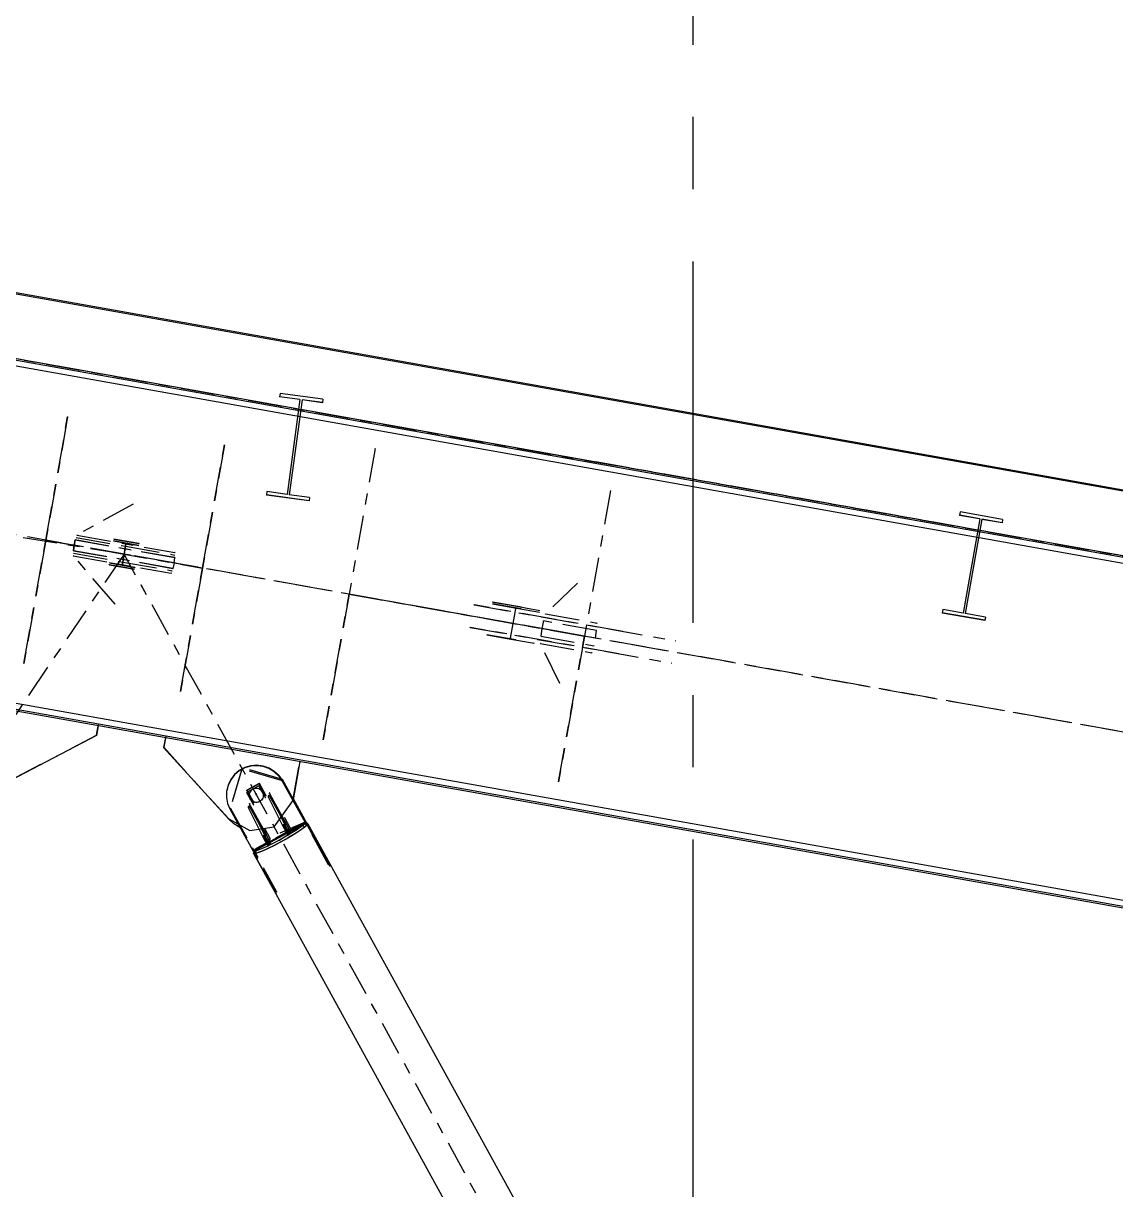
# Model space of a CAD drawing. Header units: millimetres. Extents: x 2368 to 8313, y 7493 to 11698.
# Drawn here: x 6355.7 to 6451.7, y 11314.9 to 11417.4 of the extents above; entities that cross this region are included whole.
import ezdxf

# ---------------------------------------------------------------- set-up
doc = ezdxf.new("R2010")
doc.units = ezdxf.units.MM
for name, pattern in [('CENTER', [50.8, 31.75, -6.35, 6.35, -6.35]), ('XKITLINE00', [0]), ('XKITLINE03', [6, 3, -1, 1, -1])]:
    doc.linetypes.add(name, pattern=pattern)

msp = doc.modelspace()

# ---------------------------------------------------------------- linework, layer by layer
at = {"color": 6, "linetype": 'CENTER'}
msp.add_line((6414.5882, 10907.5139), (6414.5882, 11495.735), dxfattribs=at)
at = {"color": 8, "linetype": 'XKITLINE00'}
for p, q in [((6587.1608, 11352.262), (6258.3375, 11410.8385)), ((6587.1783, 11352.3605), (6258.355, 11410.9369)), ((6586.764, 11345.9807), (6256.5408, 11404.8066)), ((6586.8768, 11346.4735), (6256.6051, 11405.308)), ((6379.9253, 11383.4907), (6320.7465, 11394.0328)), ((6378.289, 11384.868), (6378.2499, 11384.5786)), ((6380.0396, 11384.3368), (6378.2499, 11384.5786)), ((6378.2499, 11384.5786), (6378.2499, 11384.5648)), ((6378.2517, 11384.5784), (6378.2499, 11384.5648)), ((6380.0378, 11384.3232), (6378.2499, 11384.5648)), ((6382.0547, 11384.3591), (6378.289, 11384.868)), ((6380.0396, 11384.3368), (6378.9126, 11375.9964)), ((6380.2259, 11384.3116), (6379.0989, 11375.9712)), ((6382.0156, 11384.0697), (6380.2259, 11384.3116)), ((6382.0156, 11384.056), (6380.2259, 11384.2978)), ((6382.0547, 11384.3591), (6382.0156, 11384.0697)), ((6439.5919, 11372.8617), (6380.1105, 11383.4577)), ((6382.0156, 11384.0697), (6382.0156, 11384.056)), ((6382.0175, 11384.0695), (6382.0156, 11384.056)), ((6377.1228, 11376.2382), (6377.0837, 11375.9489)), ((6380.8495, 11375.44), (6377.0837, 11375.9489)), ((6377.0837, 11375.9489), (6377.0837, 11375.9355)), ((6377.0855, 11375.9486), (6377.0837, 11375.9355)), ((6380.8495, 11375.4266), (6377.0837, 11375.9355)), ((6378.9126, 11375.9964), (6377.1228, 11376.2382)), ((6380.8886, 11375.7294), (6379.0989, 11375.9712)), ((6507.958, 11329.7232), (6252.7411, 11375.1874)), ((6580.135, 11317.0166), (6252.76, 11375.335)), ((6580.2478, 11317.5093), (6252.8243, 11375.8364)), ((6380.8886, 11375.7294), (6380.8495, 11375.44)), ((6380.8495, 11375.44), (6380.8495, 11375.4266)), ((6380.8513, 11375.4397), (6380.8495, 11375.4266)), ((6438.0384, 11374.4538), (6437.9878, 11374.1662)), ((6439.7664, 11373.8529), (6437.9878, 11374.1662)), ((6437.9878, 11374.1662), (6437.9878, 11374.1473)), ((6437.991, 11374.1656), (6437.9878, 11374.1473)), ((6439.7632, 11373.8346), (6437.9878, 11374.1473)), ((6441.7808, 11373.7946), (6438.0384, 11374.4538)), ((6439.7664, 11373.8529), (6438.3067, 11365.5642)), ((6439.9516, 11373.8203), (6438.4918, 11365.5316)), ((6498.7432, 11362.3245), (6439.7769, 11372.8288)), ((6439.9516, 11373.8015), (6439.7801, 11372.8282)), ((6441.7302, 11373.5071), (6439.9516, 11373.8203)), ((6441.7302, 11373.4882), (6439.9516, 11373.8015)), ((6441.7808, 11373.7946), (6441.7302, 11373.5071)), ((6441.7808, 11373.7758), (6441.7302, 11373.4882)), ((6441.7302, 11373.5071), (6441.7302, 11373.4882)), ((6439.6668, 11372.1846), (6438.4949, 11365.531)), ((6436.528, 11365.8774), (6436.4774, 11365.5899)), ((6438.3067, 11365.5642), (6436.528, 11365.8774)), ((6440.2198, 11364.9307), (6436.4774, 11365.5899)), ((6436.4774, 11365.5899), (6436.4774, 11365.5716)), ((6436.4805, 11365.5893), (6436.4774, 11365.5716)), ((6440.2198, 11364.9125), (6436.4774, 11365.5716)), ((6440.2704, 11365.2183), (6438.4918, 11365.5316)), ((6440.2704, 11365.2183), (6440.2198, 11364.9307)), ((6440.2704, 11365.2001), (6440.2198, 11364.9125)), ((6440.2198, 11364.9307), (6440.2198, 11364.9125)), ((6362.3062, 11355.6695), (6362.152, 11354.8035)), ((6362.152, 11354.8035), (6354.607, 11350.8616)), ((6368.214, 11354.6171), (6368.0598, 11353.7519)), ((6368.0598, 11353.7519), (6373.7796, 11347.4489)), ((6380.028, 11352.5126), (6379.4274, 11349.1414)), ((6374.2853, 11351.3452), (6373.9532, 11350.9142)), ((6374.2919, 11351.3837), (6373.9598, 11350.9528)), ((6374.7007, 11351.698), (6374.2853, 11351.3452)), ((6374.7073, 11351.7365), (6374.2919, 11351.3837)), ((6375.1812, 11351.9572), (6374.7007, 11351.698)), ((6375.1877, 11351.9957), (6374.7073, 11351.7365)), ((6375.7058, 11352.1115), (6375.1812, 11351.9572)), ((6375.7123, 11352.15), (6375.1877, 11351.9957)), ((6376.2516, 11352.1541), (6375.7058, 11352.1115)), ((6376.2581, 11352.1926), (6375.7123, 11352.15)), ((6376.7947, 11352.0832), (6376.2516, 11352.1541)), ((6376.8012, 11352.1218), (6376.2581, 11352.1926)), ((6377.3114, 11351.9019), (6376.7947, 11352.0832)), ((6377.318, 11351.9405), (6376.8012, 11352.1218)), ((6377.7791, 11351.6181), (6377.3114, 11351.9019)), ((6377.7857, 11351.6567), (6377.318, 11351.9405)), ((6378.1774, 11351.2442), (6377.7791, 11351.6181)), ((6378.184, 11351.2828), (6377.7857, 11351.6567)), ((6373.7189, 11350.4239), (6373.5926, 11349.8958)), ((6373.7254, 11350.4625), (6373.5991, 11349.9343)), ((6373.9532, 11350.9142), (6373.7189, 11350.4239)), ((6373.9598, 11350.9528), (6373.7254, 11350.4625)), ((6378.184, 11351.2828), (6378.1774, 11351.2442)), ((6378.1774, 11351.2442), (6378.4889, 11350.7966)), ((6378.184, 11351.2828), (6378.4954, 11350.8351)), ((6378.4954, 11350.8351), (6378.4889, 11350.7966)), ((6378.4889, 11350.7966), (6380.6277, 11346.9096)), ((6378.4954, 11350.8351), (6380.6501, 11346.9193)), ((6373.5926, 11349.8958), (6373.5798, 11349.3528)), ((6373.5798, 11349.3528), (6373.6811, 11348.8187)), ((6375.5793, 11349.6587), (6375.5673, 11349.5522)), ((6375.5673, 11349.5522), (6375.5742, 11349.4452)), ((6375.5742, 11349.4452), (6375.5998, 11349.341)), ((6375.6096, 11349.7615), (6375.5793, 11349.6587)), ((6375.6131, 11349.782), (6375.5827, 11349.6793)), ((6375.5998, 11349.341), (6375.6431, 11349.2427)), ((6375.6576, 11349.8574), (6375.6096, 11349.7615)), ((6375.6611, 11349.8779), (6375.6131, 11349.782)), ((6375.7216, 11349.9436), (6375.6576, 11349.8574)), ((6375.7251, 11349.9641), (6375.6611, 11349.8779)), ((6375.7998, 11350.0173), (6375.7216, 11349.9436)), ((6375.8033, 11350.0379), (6375.7251, 11349.9641)), ((6375.8897, 11350.0765), (6375.7998, 11350.0173)), ((6375.8932, 11350.097), (6375.8033, 11350.0379)), ((6375.9887, 11350.1192), (6375.8897, 11350.0765)), ((6375.8932, 11350.097), (6375.8897, 11350.0765)), ((6375.9921, 11350.1398), (6375.8932, 11350.097)), ((6376.0936, 11350.1443), (6375.9887, 11350.1192)), ((6376.0971, 11350.1648), (6375.9921, 11350.1398)), ((6376.2015, 11350.1508), (6376.0936, 11350.1443)), ((6376.205, 11350.1714), (6376.0971, 11350.1648)), ((6376.3089, 11350.1387), (6376.2015, 11350.1508)), ((6376.3123, 11350.1592), (6376.205, 11350.1714)), ((6376.4125, 11350.1082), (6376.3089, 11350.1387)), ((6376.416, 11350.1288), (6376.3123, 11350.1592)), ((6376.5094, 11350.0604), (6376.4125, 11350.1082)), ((6376.5129, 11350.081), (6376.416, 11350.1288)), ((6376.5964, 11349.9967), (6376.5094, 11350.0604)), ((6376.5999, 11350.0172), (6376.5129, 11350.081)), ((6376.5964, 11349.9967), (6376.671, 11349.9189)), ((6376.5999, 11350.0172), (6376.6745, 11349.9395)), ((6376.671, 11349.9189), (6376.7309, 11349.8296)), ((6376.6745, 11349.9395), (6376.7344, 11349.8501)), ((6376.7644, 11349.3108), (6376.7165, 11349.2149)), ((6376.7344, 11349.8501), (6376.7309, 11349.8296)), ((6376.7309, 11349.8296), (6376.7743, 11349.7313)), ((6376.7344, 11349.8501), (6376.7778, 11349.7518)), ((6376.7948, 11349.4136), (6376.7644, 11349.3108)), ((6376.7743, 11349.7313), (6376.7998, 11349.6271)), ((6376.7778, 11349.7518), (6376.8033, 11349.6476)), ((6376.8067, 11349.5201), (6376.7948, 11349.4136)), ((6376.7998, 11349.6271), (6376.8067, 11349.5201)), ((6376.8033, 11349.6476), (6376.8102, 11349.5406)), ((6377.4131, 11349.525), (6377.2377, 11349.4303)), ((6377.2486, 11349.4946), (6377.2377, 11349.4303)), ((6377.2377, 11349.4303), (6378.5041, 11346.9103)), ((6377.424, 11349.5892), (6377.2486, 11349.4946)), ((6377.424, 11349.5892), (6377.4131, 11349.525)), ((6377.4131, 11349.525), (6378.6795, 11347.0049)), ((6377.424, 11349.5892), (6378.9107, 11346.8875)), ((6379.4478, 11349.2556), (6380.6539, 11347.0637)), ((6373.6811, 11348.8187), (6373.8921, 11348.3168)), ((6373.8921, 11348.3168), (6376.031, 11344.4298)), ((6375.6586, 11348.5785), (6375.4832, 11348.4839)), ((6375.4941, 11348.5481), (6375.4832, 11348.4839)), ((6375.4832, 11348.4839), (6376.7496, 11345.9638)), ((6375.6695, 11348.6427), (6375.4941, 11348.5481)), ((6375.6431, 11349.2427), (6375.703, 11349.1534)), ((6375.6695, 11348.6427), (6375.6586, 11348.5785)), ((6375.6586, 11348.5785), (6376.9251, 11346.0584)), ((6375.6695, 11348.6427), (6377.1562, 11345.941)), ((6375.703, 11349.1534), (6375.7776, 11349.0756)), ((6375.8647, 11349.0119), (6375.7776, 11349.0756)), ((6375.9615, 11348.9641), (6375.8647, 11349.0119)), ((6376.0652, 11348.9336), (6375.9615, 11348.9641)), ((6376.1726, 11348.9215), (6376.0652, 11348.9336)), ((6376.2804, 11348.928), (6376.1726, 11348.9215)), ((6376.3854, 11348.9531), (6376.2804, 11348.928)), ((6376.4843, 11348.9958), (6376.3854, 11348.9531)), ((6376.5743, 11349.055), (6376.4843, 11348.9958)), ((6376.6524, 11349.1287), (6376.5743, 11349.055)), ((6376.7165, 11349.2149), (6376.6524, 11349.1287)), ((6379.441, 11349.2176), (6380.5524, 11347.1977)), ((6374.2381, 11347.0313), (6373.7796, 11347.4489)), ((6380.5642, 11347.204), (6380.5096, 11347.1746)), ((6380.5642, 11347.204), (6380.571, 11347.1914)), ((6374.7679, 11346.7075), (6374.2381, 11347.0313)), ((6374.7802, 11346.7029), (6374.7679, 11346.7075)), ((6378.8955, 11346.1989), (6377.406, 11345.3953)), ((6378.6795, 11347.0049), (6378.5041, 11346.9103)), ((6378.5041, 11346.9103), (6378.9837, 11346.0387)), ((6378.6795, 11347.0049), (6379.1591, 11346.1334)), ((6378.9107, 11346.8875), (6379.1853, 11346.2875)), ((6379.1853, 11346.2875), (6379.1591, 11346.1334)), ((6379.3377, 11346.2404), (6379.1592, 11346.1339)), ((6380.4929, 11347.0606), (6379.1605, 11346.3418)), ((6379.789, 11346.2781), (6379.3278, 11345.9914)), ((6379.7334, 11346.4905), (6379.3377, 11346.2404)), ((6379.8293, 11346.3162), (6379.4336, 11346.0661)), ((6380.0667, 11346.7167), (6379.7334, 11346.4905)), ((6380.1777, 11346.5382), (6379.789, 11346.2781)), ((6380.1626, 11346.5424), (6379.8293, 11346.3162)), ((6380.3234, 11346.9094), (6380.0667, 11346.7167)), ((6380.4193, 11346.7351), (6380.1626, 11346.5424)), ((6380.4743, 11346.7586), (6380.1777, 11346.5382)), ((6380.4929, 11347.0606), (6380.3234, 11346.9094)), ((6380.3234, 11346.9094), (6380.4193, 11346.7351)), ((6380.5888, 11346.8863), (6380.4193, 11346.7351)), ((6380.6599, 11346.9246), (6380.4743, 11346.7586)), ((6380.4929, 11347.0606), (6380.5888, 11346.8863)), ((6380.552, 11347.1321), (6380.5388, 11347.125)), ((6380.5649, 11347.1554), (6380.552, 11347.1321)), ((6380.552, 11347.1321), (6380.6479, 11346.9578)), ((6380.5712, 11347.1752), (6380.5649, 11347.1554)), ((6380.5649, 11347.1554), (6380.6608, 11346.9811)), ((6380.571, 11347.1914), (6380.5712, 11347.1752)), ((6380.571, 11347.1914), (6380.6669, 11347.0171)), ((6380.6277, 11346.9096), (6380.5879, 11346.8881)), ((6380.6599, 11346.9246), (6380.5888, 11346.8863)), ((6380.6297, 11346.9212), (6380.6277, 11346.9096)), ((6380.6297, 11346.9212), (6380.6351, 11346.9113)), ((6380.7035, 11346.9878), (6380.6347, 11346.9507)), ((6380.6479, 11346.9578), (6380.6347, 11346.9507)), ((6380.6869, 11347.0839), (6380.6458, 11347.0785)), ((6380.6608, 11346.9811), (6380.6479, 11346.9578)), ((6380.6539, 11347.0637), (6380.6519, 11347.0521)), ((6380.6519, 11347.0521), (6380.6633, 11347.0315)), ((6380.6869, 11347.0839), (6380.6543, 11347.0663)), ((6380.6599, 11346.9246), (6382.5781, 11343.4385)), ((6380.7157, 11347.0598), (6380.66, 11347.0297)), ((6380.6671, 11347.0009), (6380.6608, 11346.9811)), ((6380.6669, 11347.0171), (6380.6671, 11347.0009)), ((6380.6869, 11347.0839), (6380.7038, 11347.0533)), ((6380.7373, 11347.0387), (6380.7035, 11346.9878)), ((6380.7035, 11346.9878), (6382.6217, 11343.5017)), ((6380.7373, 11347.0387), (6380.7157, 11347.0598)), ((6380.7373, 11347.0387), (6442.1485, 11235.4334)), ((6377.1411, 11345.2524), (6375.973, 11344.6223)), ((6376.9251, 11346.0584), (6376.7496, 11345.9638)), ((6376.7496, 11345.9638), (6377.2292, 11345.0923)), ((6376.9251, 11346.0584), (6377.4046, 11345.1869)), ((6377.1562, 11345.941), (6377.4308, 11345.341)), ((6377.4046, 11345.1869), (6377.2292, 11345.0923)), ((6377.4867, 11345.2166), (6377.2371, 11345.0966)), ((6377.4308, 11345.341), (6377.4046, 11345.1869)), ((6377.9508, 11345.454), (6377.4867, 11345.2166)), ((6378.0467, 11345.2797), (6377.5826, 11345.0423)), ((6378.2829, 11345.3961), (6377.7514, 11345.1174)), ((6378.4272, 11345.711), (6377.9508, 11345.454)), ((6378.5231, 11345.5367), (6378.0467, 11345.2797)), ((6378.8173, 11345.6924), (6378.2829, 11345.3961)), ((6378.8961, 11345.9769), (6378.4272, 11345.711)), ((6378.992, 11345.8026), (6378.5231, 11345.5367)), ((6379.3278, 11345.9914), (6378.8173, 11345.6924)), ((6379.1511, 11346.1291), (6378.8961, 11345.9769)), ((6379.1591, 11346.1334), (6378.9837, 11346.0387)), ((6379.4336, 11346.0661), (6378.992, 11345.8026)), ((6375.9814, 11344.5057), (6375.9476, 11344.4548)), ((6375.9691, 11344.4338), (6375.9476, 11344.4548)), ((6375.9476, 11344.4548), (6437.3588, 11232.8495)), ((6376.0151, 11344.4586), (6375.9691, 11344.4338)), ((6375.9691, 11344.4338), (6377.8874, 11340.9477)), ((6376.1202, 11344.6419), (6375.973, 11344.6223)), ((6375.973, 11344.6223), (6376.069, 11344.448)), ((6375.9874, 11344.509), (6375.9814, 11344.5057)), ((6376.069, 11344.448), (6375.9979, 11344.4097)), ((6376.1589, 11344.4306), (6375.9979, 11344.4097)), ((6375.9979, 11344.4097), (6377.9162, 11340.9236)), ((6376.068, 11344.4498), (6376.031, 11344.4298)), ((6376.0374, 11344.4333), (6376.0384, 11344.4315)), ((6376.2161, 11344.4676), (6376.069, 11344.448)), ((6376.3567, 11344.7153), (6376.1202, 11344.6419)), ((6376.1202, 11344.6419), (6376.2161, 11344.4676)), ((6376.4329, 11344.5181), (6376.1589, 11344.4306)), ((6376.4526, 11344.541), (6376.2161, 11344.4676)), ((6376.6726, 11344.8393), (6376.3567, 11344.7153)), ((6376.8027, 11344.6671), (6376.4329, 11344.5181)), ((6376.7685, 11344.665), (6376.4526, 11344.541)), ((6377.0546, 11345.0088), (6376.6726, 11344.8393)), ((6377.1505, 11344.8345), (6376.7685, 11344.665)), ((6377.2497, 11344.8703), (6376.8027, 11344.6671)), ((6377.229, 11345.0926), (6377.0546, 11345.0088)), ((6377.5826, 11345.0423), (6377.1505, 11344.8345)), ((6377.7514, 11345.1174), (6377.2497, 11344.8703)), ((6382.6217, 11343.5017), (6382.5613, 11343.4691)), ((6382.5781, 11343.4385), (6382.6074, 11343.3964)), ((6382.6459, 11343.4544), (6382.5886, 11343.4235)), ((6382.6074, 11343.3964), (6382.6325, 11343.3588)), ((6382.6217, 11343.5017), (6382.6459, 11343.4544)), ((6382.6325, 11343.3588), (6382.6551, 11343.3328)), ((6382.6459, 11343.4544), (6382.6657, 11343.4088)), ((6382.6724, 11343.3204), (6382.6551, 11343.3328)), ((6382.6657, 11343.4088), (6382.6792, 11343.3691)), ((6382.6828, 11343.3227), (6382.6724, 11343.3204)), ((6382.6792, 11343.3691), (6382.6851, 11343.3395)), ((6382.6851, 11343.3395), (6382.6828, 11343.3227)), ((6377.8964, 11340.9526), (6377.8874, 11340.9477)), ((6377.8874, 11340.9477), (6377.9132, 11340.9013)), ((6377.922, 11340.9061), (6377.9132, 11340.9013)), ((6377.9132, 11340.9013), (6377.9378, 11340.8582)), ((6377.9162, 11340.9236), (6377.9378, 11340.8773)), ((6377.9378, 11340.8582), (6377.9587, 11340.8226)), ((6377.9587, 11340.8226), (6377.9739, 11340.798)), ((6377.9739, 11340.798), (6377.982, 11340.7868)), ((6377.9741, 11340.8076), (6377.982, 11340.7901)), ((6377.982, 11340.7901), (6377.982, 11340.7868))]:
    msp.add_line(p, q, dxfattribs=at)
at = {"color": 8, "linetype": 'XKITLINE03'}
for p, q in [((6257.3553, 11405.3253), (6586.1786, 11346.7488)), ((6586.1786, 11346.7488), (6257.3553, 11405.3253)), ((6364.5882, 11370.7429), (6200.5882, 11397.261)), ((6583.5058, 11331.745), (6254.6825, 11390.3215)), ((6583.5059, 11331.745), (6254.6826, 11390.3215)), ((6359.6259, 11382.8004), (6357.6967, 11371.9709)), ((6357.6967, 11371.9707), (6359.6259, 11382.8002)), ((6359.6259, 11382.8002), (6357.6967, 11371.9707)), ((6359.6259, 11382.8004), (6359.6259, 11382.8004)), ((6359.6259, 11382.8002), (6359.6259, 11382.8002)), ((6373.4089, 11380.3451), (6371.4797, 11369.5156)), ((6371.4797, 11369.5154), (6373.4089, 11380.3449)), ((6373.4089, 11380.3449), (6371.4797, 11369.5154)), ((6373.4089, 11380.3451), (6373.4089, 11380.3451)), ((6373.4089, 11380.3449), (6373.4089, 11380.3449)), ((6386.6473, 11380.0179), (6384.3675, 11367.2194)), ((6386.6473, 11380.018), (6386.6473, 11380.0179)), ((6407.3219, 11376.335), (6405.042, 11363.5365)), ((6407.3218, 11376.335), (6407.3219, 11376.335)), ((6365.3722, 11375.1439), (6360.4432, 11372.4161)), ((6365.3722, 11375.1438), (6360.4432, 11372.4159)), ((6378.9666, 11375.681), (6378.9666, 11375.6944)), ((6357.6967, 11371.9709), (6355.7675, 11361.1414)), ((6355.7675, 11361.1414), (6357.6967, 11371.9709)), ((6355.7676, 11361.1412), (6357.6967, 11371.9707)), ((6357.6967, 11371.9709), (6371.4797, 11369.5156)), ((6360.7456, 11371.4278), (6357.6967, 11371.9709)), ((6357.6967, 11371.9707), (6371.4797, 11369.5154)), ((6360.7456, 11371.4276), (6357.6967, 11371.9707)), ((6360.2974, 11371.9951), (6360.1875, 11371.5272)), ((6360.1875, 11371.527), (6360.2973, 11371.995)), ((6360.2973, 11371.995), (6369.0477, 11370.4362)), ((6369.0475, 11370.4364), (6360.2974, 11371.9951)), ((6360.3792, 11372.204), (6360.3792, 11372.2041)), ((6360.3792, 11372.2041), (6364.711, 11371.4324)), ((6360.3792, 11372.2039), (6360.3792, 11372.2039)), ((6360.3792, 11372.2039), (6364.711, 11371.4322)), ((6360.4432, 11372.4161), (6369.056, 11370.8818)), ((6360.4432, 11372.4159), (6369.056, 11370.8817)), ((6363.6574, 11371.9045), (6365.8627, 11371.5116)), ((6365.8627, 11371.5116), (6363.6574, 11371.9045)), ((6363.6575, 11371.9043), (6365.8627, 11371.5114)), ((6365.8627, 11371.5114), (6363.6575, 11371.9043)), ((6363.6855, 11372.062), (6365.8908, 11371.6692)), ((6365.8908, 11371.6691), (6363.6855, 11372.062)), ((6360.1875, 11371.5272), (6360.129, 11371.05)), ((6360.129, 11371.0499), (6360.1875, 11371.527)), ((6360.129, 11371.05), (6368.8793, 11369.4913)), ((6368.8792, 11369.4911), (6360.129, 11371.0499)), ((6360.1336, 11370.8257), (6360.1336, 11370.8258)), ((6360.1336, 11370.8258), (6364.4654, 11370.0541)), ((6360.1337, 11370.8256), (6360.1337, 11370.8256)), ((6360.1337, 11370.8256), (6364.4655, 11370.0539)), ((6364.5882, 11370.7432), (6360.7456, 11371.4278)), ((6364.5882, 11370.7431), (6360.7456, 11371.4276)), ((6364.4304, 11369.8572), (6364.7461, 11371.6293)), ((6364.7461, 11371.6291), (6364.4304, 11369.857)), ((6364.711, 11371.4324), (6369.0428, 11370.6607)), ((6364.711, 11371.4322), (6369.0428, 11370.6605)), ((6365.8627, 11371.5116), (6365.8627, 11371.5116)), ((6365.8627, 11371.5114), (6365.8627, 11371.5114)), ((6365.8908, 11371.6692), (6365.8908, 11371.6691)), ((6364.5881, 11370.7429), (6282.5882, 11249.5872)), ((6364.5882, 11370.7429), (6282.5882, 11249.5872)), ((6363.8043, 11366.3425), (6360.1205, 11370.6046)), ((6360.1205, 11370.6046), (6368.7333, 11369.0703)), ((6363.8043, 11366.3423), (6360.1205, 11370.6045)), ((6360.1205, 11370.6045), (6368.7333, 11369.0702)), ((6363.2857, 11369.8171), (6365.4909, 11369.4243)), ((6365.4909, 11369.4243), (6363.2857, 11369.8171)), ((6363.3137, 11369.9749), (6365.519, 11369.582)), ((6365.519, 11369.582), (6363.3137, 11369.9749)), ((6363.3137, 11369.9747), (6365.519, 11369.5818)), ((6365.519, 11369.5818), (6363.3137, 11369.9747)), ((6364.4654, 11370.0541), (6368.7973, 11369.2824)), ((6364.4655, 11370.0539), (6368.7973, 11369.2822)), ((6446.5882, 11221.7207), (6364.5881, 11370.7429)), ((6364.5882, 11370.7433), (6364.5882, 11370.743)), ((6368.4309, 11370.0587), (6364.5882, 11370.7432)), ((6368.4309, 11370.0585), (6364.5882, 11370.7431)), ((6528.5882, 11341.528), (6364.5882, 11370.7429)), ((6446.5882, 11221.7207), (6364.5882, 11370.7429)), ((6371.4797, 11369.5156), (6368.4309, 11370.0587)), ((6371.4797, 11369.5154), (6368.4309, 11370.0585)), ((6368.9889, 11369.9591), (6368.8792, 11369.4911)), ((6368.9889, 11369.9593), (6369.0475, 11370.4364)), ((6369.0428, 11370.6607), (6369.0428, 11370.6607)), ((6369.0428, 11370.6605), (6369.0428, 11370.6606)), ((6365.4909, 11369.4243), (6365.4909, 11369.4243)), ((6365.519, 11369.582), (6365.519, 11369.582)), ((6365.519, 11369.5818), (6365.519, 11369.5818)), ((6368.7973, 11369.2824), (6368.7973, 11369.2824)), ((6368.7973, 11369.2822), (6368.7973, 11369.2823)), ((6371.4797, 11369.5156), (6369.5506, 11358.6861)), ((6369.5506, 11358.6861), (6371.4797, 11369.5156)), ((6369.5506, 11358.6859), (6371.4797, 11369.5154)), ((6371.4797, 11369.5156), (6371.4797, 11369.5156)), ((6371.4797, 11369.5154), (6371.4797, 11369.5154)), ((6404.4319, 11368.1855), (6401.6223, 11365.4864)), ((6384.3675, 11367.2194), (6382.0875, 11354.4209)), ((6382.0875, 11354.4209), (6384.3675, 11367.2194)), ((6384.3675, 11367.2194), (6405.042, 11363.5365)), ((6396.7622, 11365.0114), (6384.3675, 11367.2194)), ((6396.6516, 11366.0469), (6395.3346, 11366.2815)), ((6395.3346, 11366.2815), (6401.2604, 11365.2259)), ((6408.4129, 11363.9517), (6396.6516, 11366.0469)), ((6399.4818, 11365.9287), (6396.9568, 11366.3785)), ((6396.9568, 11366.3785), (6398.5635, 11366.0923)), ((6399.5099, 11366.0862), (6396.9848, 11366.536)), ((6396.9848, 11366.536), (6398.5916, 11366.2498)), ((6398.5526, 11363.372), (6399.0086, 11365.9317)), ((6398.5635, 11366.0923), (6401.0885, 11365.6425)), ((6398.5916, 11366.2498), (6401.1166, 11365.8)), ((6398.7807, 11364.6519), (6396.7622, 11365.0114)), ((6402.6022, 11363.9711), (6398.7807, 11364.6519)), ((6401.2604, 11365.2259), (6413.0217, 11363.1307)), ((6401.4322, 11364.8702), (6401.2854, 11364.2057)), ((6406.1022, 11364.0383), (6401.4322, 11364.8702)), ((6401.6223, 11365.4864), (6406.1366, 11364.6823)), ((6438.3486, 11365.2421), (6438.3486, 11365.2603)), ((6396.3009, 11364.0779), (6394.9838, 11364.3125)), ((6394.9838, 11364.3125), (6400.9096, 11363.2569)), ((6408.0622, 11361.9827), (6396.3009, 11364.0779)), ((6398.9977, 11363.2115), (6396.4727, 11363.6613)), ((6396.4727, 11363.6613), (6398.0795, 11363.3751)), ((6401.2854, 11364.2057), (6401.1938, 11363.5313)), ((6405.042, 11363.5365), (6402.6022, 11363.9711)), ((6406.0105, 11363.364), (6406.1022, 11364.0383)), ((6398.0795, 11363.3751), (6400.6045, 11362.9253)), ((6400.9096, 11363.2569), (6412.671, 11361.1617)), ((6402.864, 11359.3841), (6401.1593, 11362.8873)), ((6401.1593, 11362.8873), (6405.6736, 11362.0832)), ((6401.1938, 11363.5313), (6405.8636, 11362.6994)), ((6402.762, 11350.738), (6405.042, 11363.5365)), ((6405.042, 11363.5365), (6402.7621, 11350.738)), ((6405.042, 11363.5365), (6405.042, 11363.5365)), ((6355.7675, 11361.1414), (6355.7675, 11361.1414)), ((6355.7676, 11361.1411), (6355.7676, 11361.1412)), ((6369.5506, 11358.6861), (6369.5506, 11358.6861)), ((6369.5506, 11358.6858), (6369.5506, 11358.6859)), ((6362.1563, 11354.8292), (6362.3302, 11355.8053)), ((6362.1563, 11354.8292), (6362.3301, 11355.8053)), ((6354.6113, 11350.8873), (6362.1563, 11354.8292)), ((6354.6114, 11350.8873), (6362.1563, 11354.8292)), ((6368.238, 11354.7537), (6368.0641, 11353.7776)), ((6368.2381, 11354.7537), (6368.0642, 11353.7776)), ((6382.0875, 11354.4209), (6382.0875, 11354.4209)), ((6368.0641, 11353.7776), (6373.7839, 11347.4745)), ((6368.0642, 11353.7776), (6373.784, 11347.4745)), ((6379.4131, 11349.0625), (6380.0523, 11352.6508)), ((6379.4132, 11349.0625), (6380.0524, 11352.6508)), ((6374.9373, 11351.8594), (6373.8953, 11348.3361)), ((6374.9373, 11351.8594), (6373.8954, 11348.3361)), ((6374.9569, 11351.9749), (6373.915, 11348.4517)), ((6374.957, 11351.9749), (6373.9151, 11348.4517)), ((6378.4921, 11350.8158), (6374.9373, 11351.8594)), ((6378.4921, 11350.8158), (6374.9373, 11351.8594)), ((6378.5117, 11350.9314), (6374.9569, 11351.9749)), ((6378.5118, 11350.9314), (6374.957, 11351.9749)), ((6376.4353, 11350.3802), (6375.3475, 11349.7934)), ((6376.4352, 11350.3802), (6375.3475, 11349.7934)), ((6376.465, 11350.5549), (6375.3772, 11349.968)), ((6376.4649, 11350.5549), (6375.3772, 11349.968)), ((6376.4684, 11350.5754), (6375.3806, 11349.9886)), ((6376.4685, 11350.5754), (6375.3807, 11349.9886)), ((6377.0299, 11349.2995), (6376.4352, 11350.3802)), ((6377.03, 11349.2995), (6376.4353, 11350.3802)), ((6377.0596, 11349.4742), (6376.4649, 11350.5549)), ((6377.0597, 11349.4742), (6376.465, 11350.5549)), ((6377.0631, 11349.4947), (6376.4684, 11350.5754)), ((6377.0631, 11349.4947), (6376.4685, 11350.5754)), ((6382.5491, 11343.4428), (6378.4921, 11350.8158)), ((6382.5492, 11343.4428), (6378.4921, 11350.8158)), ((6382.5688, 11343.5584), (6378.5117, 11350.9314)), ((6382.5688, 11343.5584), (6378.5118, 11350.9314)), ((6402.7621, 11350.738), (6402.762, 11350.738)), ((6375.3475, 11349.7934), (6375.9422, 11348.7127)), ((6375.3475, 11349.7934), (6375.9421, 11348.7127)), ((6375.3772, 11349.968), (6375.9719, 11348.8874)), ((6375.3772, 11349.968), (6375.9718, 11348.8874)), ((6375.3806, 11349.9886), (6375.9753, 11348.9079)), ((6375.3807, 11349.9886), (6375.9754, 11348.9079)), ((6376.1904, 11349.5567), (6376.2166, 11349.7108)), ((6376.1905, 11349.5567), (6376.2167, 11349.7108)), ((6377.3253, 11349.4777), (6377.3362, 11349.5419)), ((6377.3254, 11349.4777), (6377.3363, 11349.5419)), ((6377.3362, 11349.5419), (6379.1106, 11346.3173)), ((6377.3363, 11349.5419), (6379.1107, 11346.3173)), ((6377.3733, 11349.7602), (6377.3624, 11349.696)), ((6377.3624, 11349.696), (6379.1368, 11346.4714)), ((6377.3734, 11349.7602), (6377.3625, 11349.696)), ((6377.3625, 11349.696), (6379.1369, 11346.4714)), ((6373.8953, 11348.3361), (6377.9524, 11340.963)), ((6373.8954, 11348.3361), (6377.9525, 11340.963)), ((6373.915, 11348.4517), (6377.972, 11341.0786)), ((6373.9151, 11348.4517), (6377.9721, 11341.0786)), ((6375.5708, 11348.5312), (6375.5817, 11348.5954)), ((6375.5709, 11348.5312), (6375.5818, 11348.5954)), ((6375.5817, 11348.5954), (6377.3561, 11345.3708)), ((6375.5818, 11348.5954), (6377.3562, 11345.3708)), ((6375.6188, 11348.8138), (6375.6079, 11348.7495)), ((6375.6079, 11348.7495), (6377.3823, 11345.5249)), ((6375.6189, 11348.8138), (6375.608, 11348.7495)), ((6375.608, 11348.7495), (6377.3824, 11345.5249)), ((6377.7668, 11346.7928), (6379.4131, 11349.0625)), ((6377.7669, 11346.7928), (6379.4132, 11349.0625)), ((6373.7839, 11347.4745), (6375.6347, 11346.452)), ((6373.784, 11347.4745), (6375.6348, 11346.452)), ((6375.941, 11344.7101), (6380.5641, 11347.204)), ((6375.9411, 11344.7101), (6380.5642, 11347.204)), ((6380.5199, 11347.2199), (6376, 11344.7816)), ((6380.52, 11347.2199), (6376.0001, 11344.7816)), ((6378.3043, 11346.2615), (6380.5199, 11347.2199)), ((6378.3044, 11346.2615), (6380.52, 11347.2199)), ((6379.1761, 11346.7026), (6378.6965, 11347.5741)), ((6379.1761, 11346.7026), (6378.6966, 11347.5741)), ((6380.5641, 11347.204), (6380.5711, 11347.1752)), ((6380.5642, 11347.204), (6380.5712, 11347.1752)), ((6375.6347, 11346.452), (6377.7668, 11346.7928)), ((6375.6348, 11346.452), (6377.7669, 11346.7928)), ((6380.5519, 11347.1321), (6375.9288, 11344.6381)), ((6380.552, 11347.1321), (6375.9289, 11344.6381)), ((6380.4929, 11347.0606), (6375.973, 11344.6223)), ((6380.4929, 11347.0606), (6375.973, 11344.6223)), ((6377.4216, 11345.7561), (6376.942, 11346.6276)), ((6377.4217, 11345.7561), (6376.9421, 11346.6276)), ((6378.1886, 11345.5807), (6380.4929, 11347.0606)), ((6378.1887, 11345.5807), (6380.4929, 11347.0606)), ((6379.0713, 11346.0861), (6378.5917, 11346.9576)), ((6379.0714, 11346.0861), (6378.5918, 11346.9576)), ((6379.1106, 11346.3173), (6379.0713, 11346.0861)), ((6379.1107, 11346.3173), (6379.0714, 11346.0861)), ((6379.1368, 11346.4714), (6379.1761, 11346.7026)), ((6379.1369, 11346.4714), (6379.1761, 11346.7026)), ((6380.5711, 11347.1752), (6380.5519, 11347.1321)), ((6380.5712, 11347.1752), (6380.552, 11347.1321)), ((6377.3169, 11345.1396), (6376.8373, 11346.0111)), ((6377.3168, 11345.1396), (6376.8373, 11346.0111)), ((6377.3561, 11345.3708), (6377.3168, 11345.1396)), ((6377.3562, 11345.3708), (6377.3169, 11345.1396)), ((6377.3823, 11345.5249), (6377.4216, 11345.7561)), ((6377.3824, 11345.5249), (6377.4217, 11345.7561)), ((6375.9218, 11344.667), (6375.9411, 11344.7101)), ((6375.9218, 11344.667), (6375.941, 11344.7101))]:
    msp.add_line(p, q, dxfattribs=at)
at = {"color": 8, "linetype": 'XKITLINE00'}
for centre in [(6359.6259, 11382.8004), (6359.6259, 11382.8004), (6359.6259, 11382.8002), (6359.6259, 11382.8002), (6359.6259, 11382.8002), (6373.4089, 11380.3451), (6373.4089, 11380.3451), (6373.4089, 11380.3449), (6373.4089, 11380.3449), (6373.4089, 11380.3449), (6386.6473, 11380.018), (6386.6473, 11380.0179), (6407.3218, 11376.335), (6407.3219, 11376.335), (6365.3722, 11375.1439), (6365.3722, 11375.1438), (6378.9666, 11375.681), (6357.6967, 11371.9709), (6357.6967, 11371.9709), (6357.6967, 11371.9709), (6357.6967, 11371.9709), (6357.6967, 11371.9709), (6357.6967, 11371.9707), (6357.6967, 11371.9707), (6357.6967, 11371.9707), (6357.6967, 11371.9707), (6357.6967, 11371.9707), (6360.2973, 11371.995), (6360.2973, 11371.995), (6360.2974, 11371.9951), (6360.2974, 11371.9951), (6360.3792, 11372.2041), (6360.3792, 11372.204), (6360.3792, 11372.2039), (6360.3792, 11372.2039), (6360.4432, 11372.4161), (6360.4432, 11372.4161), (6360.4432, 11372.4159), (6360.4432, 11372.4159), (6363.6574, 11371.9045), (6363.6574, 11371.9045), (6363.6575, 11371.9043), (6363.6575, 11371.9043), (6363.6855, 11372.062), (6363.6855, 11372.062), (6360.129, 11371.05), (6360.129, 11371.05), (6360.129, 11371.0499), (6360.129, 11371.0499), (6360.1336, 11370.8258), (6360.1336, 11370.8257), (6360.1337, 11370.8256), (6360.1337, 11370.8256), (6360.1875, 11371.5272), (6360.1875, 11371.5272), (6360.1875, 11371.527), (6360.1875, 11371.527), (6360.7456, 11371.4278), (6360.7456, 11371.4278), (6360.7456, 11371.4276), (6360.7456, 11371.4276), (6364.711, 11371.4324), (6364.711, 11371.4324), (6364.711, 11371.4322), (6364.711, 11371.4322), (6364.7461, 11371.6293), (6364.7461, 11371.6291), (6365.8627, 11371.5116), (6365.8627, 11371.5116), (6365.8627, 11371.5116), (6365.8627, 11371.5114), (6365.8627, 11371.5114), (6365.8627, 11371.5114), (6365.8908, 11371.6692), (6365.8908, 11371.6692), (6365.8908, 11371.6691), (6369.056, 11370.8818), (6369.056, 11370.8817), (6360.1205, 11370.6046), (6360.1205, 11370.6046), (6360.1205, 11370.6045), (6360.1205, 11370.6045), (6363.2857, 11369.8171), (6363.2857, 11369.8171), (6363.3137, 11369.9749), (6363.3137, 11369.9749), (6363.3137, 11369.9747), (6363.3137, 11369.9747), (6364.4304, 11369.8572), (6364.4304, 11369.857), (6364.4654, 11370.0541), (6364.4654, 11370.0541), (6364.4655, 11370.0539), (6364.4655, 11370.0539), (6364.5881, 11370.7429), (6364.5881, 11370.7429), (6364.5882, 11370.7433), (6364.5882, 11370.7432), (6364.5882, 11370.7432), (6364.5882, 11370.7431), (6364.5882, 11370.7431), (6364.5882, 11370.7429), (6364.5882, 11370.7429), (6364.5882, 11370.7429), (6364.5882, 11370.7429), (6368.4309, 11370.0587), (6368.4309, 11370.0587), (6368.4309, 11370.0585), (6368.4309, 11370.0585), (6368.9889, 11369.9593), (6368.9889, 11369.9591), (6369.0428, 11370.6607), (6369.0428, 11370.6607), (6369.0428, 11370.6605), (6369.0428, 11370.6605), (6369.0475, 11370.4364), (6369.0475, 11370.4364), (6369.0477, 11370.4362), (6365.4909, 11369.4243), (6365.4909, 11369.4243), (6365.4909, 11369.4243), (6365.519, 11369.582), (6365.519, 11369.582), (6365.519, 11369.582), (6365.519, 11369.5818), (6365.519, 11369.5818), (6365.519, 11369.5818), (6368.7333, 11369.0703), (6368.7333, 11369.0702), (6368.7973, 11369.2824), (6368.7973, 11369.2824), (6368.7973, 11369.2822), (6368.7973, 11369.2822), (6368.8792, 11369.4911), (6368.8792, 11369.4911), (6368.8793, 11369.4913), (6371.4797, 11369.5156), (6371.4797, 11369.5156), (6371.4797, 11369.5156), (6371.4797, 11369.5156), (6371.4797, 11369.5156), (6371.4797, 11369.5156), (6371.4797, 11369.5154), (6371.4797, 11369.5154), (6371.4797, 11369.5154), (6371.4797, 11369.5154), (6371.4797, 11369.5154), (6371.4797, 11369.5154), (6404.4319, 11368.1855), (6384.3675, 11367.2194), (6384.3675, 11367.2194), (6384.3675, 11367.2194), (6384.3675, 11367.2194), (6384.3675, 11367.2194), (6363.8043, 11366.3425), (6363.8043, 11366.3423), (6395.3346, 11366.2815), (6395.3346, 11366.2815), (6396.6516, 11366.0469), (6396.6516, 11366.0469), (6396.9568, 11366.3785), (6396.9568, 11366.3785), (6396.9848, 11366.536), (6396.9848, 11366.536), (6398.5635, 11366.0923), (6398.5635, 11366.0923), (6398.5916, 11366.2498), (6398.5916, 11366.2498), (6399.0086, 11365.9317), (6399.4818, 11365.9287), (6399.5099, 11366.0862), (6401.1166, 11365.8), (6396.7622, 11365.0114), (6396.7622, 11365.0114), (6398.7807, 11364.6519), (6398.7807, 11364.6519), (6401.0885, 11365.6425), (6401.2604, 11365.2259), (6401.2604, 11365.2259), (6401.4322, 11364.8702), (6401.4322, 11364.8702), (6401.6223, 11365.4864), (6401.6223, 11365.4864), (6406.1366, 11364.6823), (6438.3486, 11365.2421), (6394.9838, 11364.3125), (6394.9838, 11364.3125), (6396.3009, 11364.0779), (6396.3009, 11364.0779), (6396.4727, 11363.6613), (6396.4727, 11363.6613), (6401.2854, 11364.2057), (6401.2854, 11364.2057), (6402.6022, 11363.9711), (6402.6022, 11363.9711), (6406.1022, 11364.0383), (6406.1022, 11364.0383), (6408.4129, 11363.9517), (6398.0795, 11363.3751), (6398.0795, 11363.3751), (6398.5526, 11363.372), (6398.9977, 11363.2115), (6400.6045, 11362.9253), (6400.9096, 11363.2569), (6400.9096, 11363.2569), (6401.1593, 11362.8873), (6401.1593, 11362.8873), (6401.1938, 11363.5313), (6401.1938, 11363.5313), (6405.042, 11363.5365), (6405.042, 11363.5365), (6405.042, 11363.5365), (6405.042, 11363.5365), (6405.042, 11363.5365), (6405.042, 11363.5365), (6405.8636, 11362.6994), (6406.0105, 11363.364), (6413.0217, 11363.1307), (6405.6736, 11362.0832), (6408.0622, 11361.9827), (6355.7675, 11361.1414), (6355.7675, 11361.1414), (6355.7675, 11361.1414), (6355.7676, 11361.1412), (6355.7676, 11361.1411), (6412.671, 11361.1617), (6369.5506, 11358.6861), (6369.5506, 11358.6861), (6369.5506, 11358.6861), (6369.5506, 11358.6859), (6369.5506, 11358.6858), (6402.864, 11359.3841), (6362.3301, 11355.8053), (6362.3302, 11355.8053), (6362.1563, 11354.8292), (6362.1563, 11354.8292), (6362.1563, 11354.8292), (6362.1563, 11354.8292), (6368.238, 11354.7537), (6368.2381, 11354.7537), (6382.0875, 11354.4209), (6382.0875, 11354.4209), (6382.0875, 11354.4209), (6368.0641, 11353.7776), (6368.0641, 11353.7776), (6368.0642, 11353.7776), (6368.0642, 11353.7776), (6380.0523, 11352.6508), (6380.0524, 11352.6508), (6374.9373, 11351.8594), (6374.9373, 11351.8594), (6374.9373, 11351.8594), (6374.9373, 11351.8594), (6374.9569, 11351.9749), (6374.9569, 11351.9749), (6374.957, 11351.9749), (6374.957, 11351.9749), (6376.4352, 11350.3802), (6376.4352, 11350.3802), (6376.4353, 11350.3802), (6376.4353, 11350.3802), (6376.4649, 11350.5549), (6376.4649, 11350.5549), (6376.465, 11350.5549), (6376.465, 11350.5549), (6376.4684, 11350.5754), (6376.4684, 11350.5754), (6376.4685, 11350.5754), (6376.4685, 11350.5754), (6378.4921, 11350.8158), (6378.4921, 11350.8158), (6378.4921, 11350.8158), (6378.4921, 11350.8158), (6378.5117, 11350.9314), (6378.5117, 11350.9314), (6378.5118, 11350.9314), (6378.5118, 11350.9314), (6402.762, 11350.738), (6402.7621, 11350.738), (6402.7621, 11350.738), (6375.3475, 11349.7934), (6375.3475, 11349.7934), (6375.3475, 11349.7934), (6375.3475, 11349.7934), (6375.3772, 11349.968), (6375.3772, 11349.968), (6375.3772, 11349.968), (6375.3772, 11349.968), (6375.3806, 11349.9886), (6375.3806, 11349.9886), (6375.3807, 11349.9886), (6375.3807, 11349.9886), (6376.1904, 11349.5567), (6376.1905, 11349.5567), (6376.2166, 11349.7108), (6376.2167, 11349.7108), (6377.0299, 11349.2995), (6377.03, 11349.2995), (6377.0596, 11349.4742), (6377.0597, 11349.4742), (6377.0631, 11349.4947), (6377.0631, 11349.4947), (6377.3253, 11349.4777), (6377.3254, 11349.4777), (6377.3362, 11349.5419), (6377.3362, 11349.5419), (6377.3363, 11349.5419), (6377.3363, 11349.5419), (6377.3624, 11349.696), (6377.3624, 11349.696), (6377.3625, 11349.696), (6377.3625, 11349.696), (6377.3733, 11349.7602), (6377.3734, 11349.7602), (6373.8953, 11348.3361), (6373.8953, 11348.3361), (6373.8954, 11348.3361), (6373.8954, 11348.3361), (6373.915, 11348.4517), (6373.915, 11348.4517), (6373.9151, 11348.4517), (6373.9151, 11348.4517), (6375.5708, 11348.5312), (6375.5709, 11348.5312), (6375.5817, 11348.5954), (6375.5817, 11348.5954), (6375.5818, 11348.5954), (6375.5818, 11348.5954), (6375.6079, 11348.7495), (6375.6079, 11348.7495), (6375.608, 11348.7495), (6375.608, 11348.7495), (6375.6188, 11348.8138), (6375.6189, 11348.8138), (6375.9421, 11348.7127), (6375.9422, 11348.7127), (6375.9718, 11348.8874), (6375.9719, 11348.8874), (6375.9753, 11348.9079), (6375.9754, 11348.9079), (6379.4131, 11349.0625), (6379.4131, 11349.0625), (6379.4132, 11349.0625), (6379.4132, 11349.0625), (6373.7839, 11347.4745), (6373.7839, 11347.4745), (6373.784, 11347.4745), (6373.784, 11347.4745), (6378.6965, 11347.5741), (6378.6966, 11347.5741), (6380.5199, 11347.2199), (6380.5199, 11347.2199), (6380.52, 11347.2199), (6380.52, 11347.2199), (6380.5641, 11347.204), (6380.5641, 11347.204), (6380.5642, 11347.204), (6380.5642, 11347.204), (6375.6347, 11346.452), (6375.6347, 11346.452), (6375.6348, 11346.452), (6375.6348, 11346.452), (6376.942, 11346.6276), (6376.9421, 11346.6276), (6377.7668, 11346.7928), (6377.7668, 11346.7928), (6377.7669, 11346.7928), (6377.7669, 11346.7928), (6378.3043, 11346.2615), (6378.3044, 11346.2615), (6378.5917, 11346.9576), (6378.5918, 11346.9576), (6379.1106, 11346.3173), (6379.1106, 11346.3173), (6379.1107, 11346.3173), (6379.1107, 11346.3173), (6379.1368, 11346.4714), (6379.1368, 11346.4714), (6379.1369, 11346.4714), (6379.1369, 11346.4714), (6379.1761, 11346.7026), (6379.1761, 11346.7026), (6379.1761, 11346.7026), (6379.1761, 11346.7026), (6380.4929, 11347.0606), (6380.4929, 11347.0606), (6380.4929, 11347.0606), (6380.4929, 11347.0606), (6380.5519, 11347.1321), (6380.5519, 11347.1321), (6380.552, 11347.1321), (6380.552, 11347.1321), (6380.5711, 11347.1752), (6380.5711, 11347.1752), (6380.5712, 11347.1752), (6380.5712, 11347.1752), (6376.8373, 11346.0111), (6376.8373, 11346.0111), (6377.3561, 11345.3708), (6377.3561, 11345.3708), (6377.3562, 11345.3708), (6377.3562, 11345.3708), (6377.3823, 11345.5249), (6377.3823, 11345.5249), (6377.3824, 11345.5249), (6377.3824, 11345.5249), (6377.4216, 11345.7561), (6377.4216, 11345.7561), (6377.4217, 11345.7561), (6377.4217, 11345.7561), (6378.1886, 11345.5807), (6378.1887, 11345.5807), (6379.0713, 11346.0861), (6379.0713, 11346.0861), (6379.0714, 11346.0861), (6379.0714, 11346.0861), (6375.9218, 11344.667), (6375.9218, 11344.667), (6375.9288, 11344.6381), (6375.9289, 11344.6381), (6375.941, 11344.7101), (6375.941, 11344.7101), (6375.9411, 11344.7101), (6375.9411, 11344.7101), (6375.973, 11344.6223), (6375.973, 11344.6223), (6376, 11344.7816), (6376.0001, 11344.7816), (6377.3168, 11345.1396), (6377.3168, 11345.1396), (6377.3169, 11345.1396), (6377.3169, 11345.1396), (6382.5491, 11343.4428), (6382.5492, 11343.4428), (6382.5688, 11343.5584), (6382.5688, 11343.5584), (6377.972, 11341.0786), (6377.9721, 11341.0786), (6377.9524, 11340.963), (6377.9525, 11340.963)]:
    msp.add_circle(centre, 0.004, dxfattribs=at)

doc.saveas('drawing.dxf')
